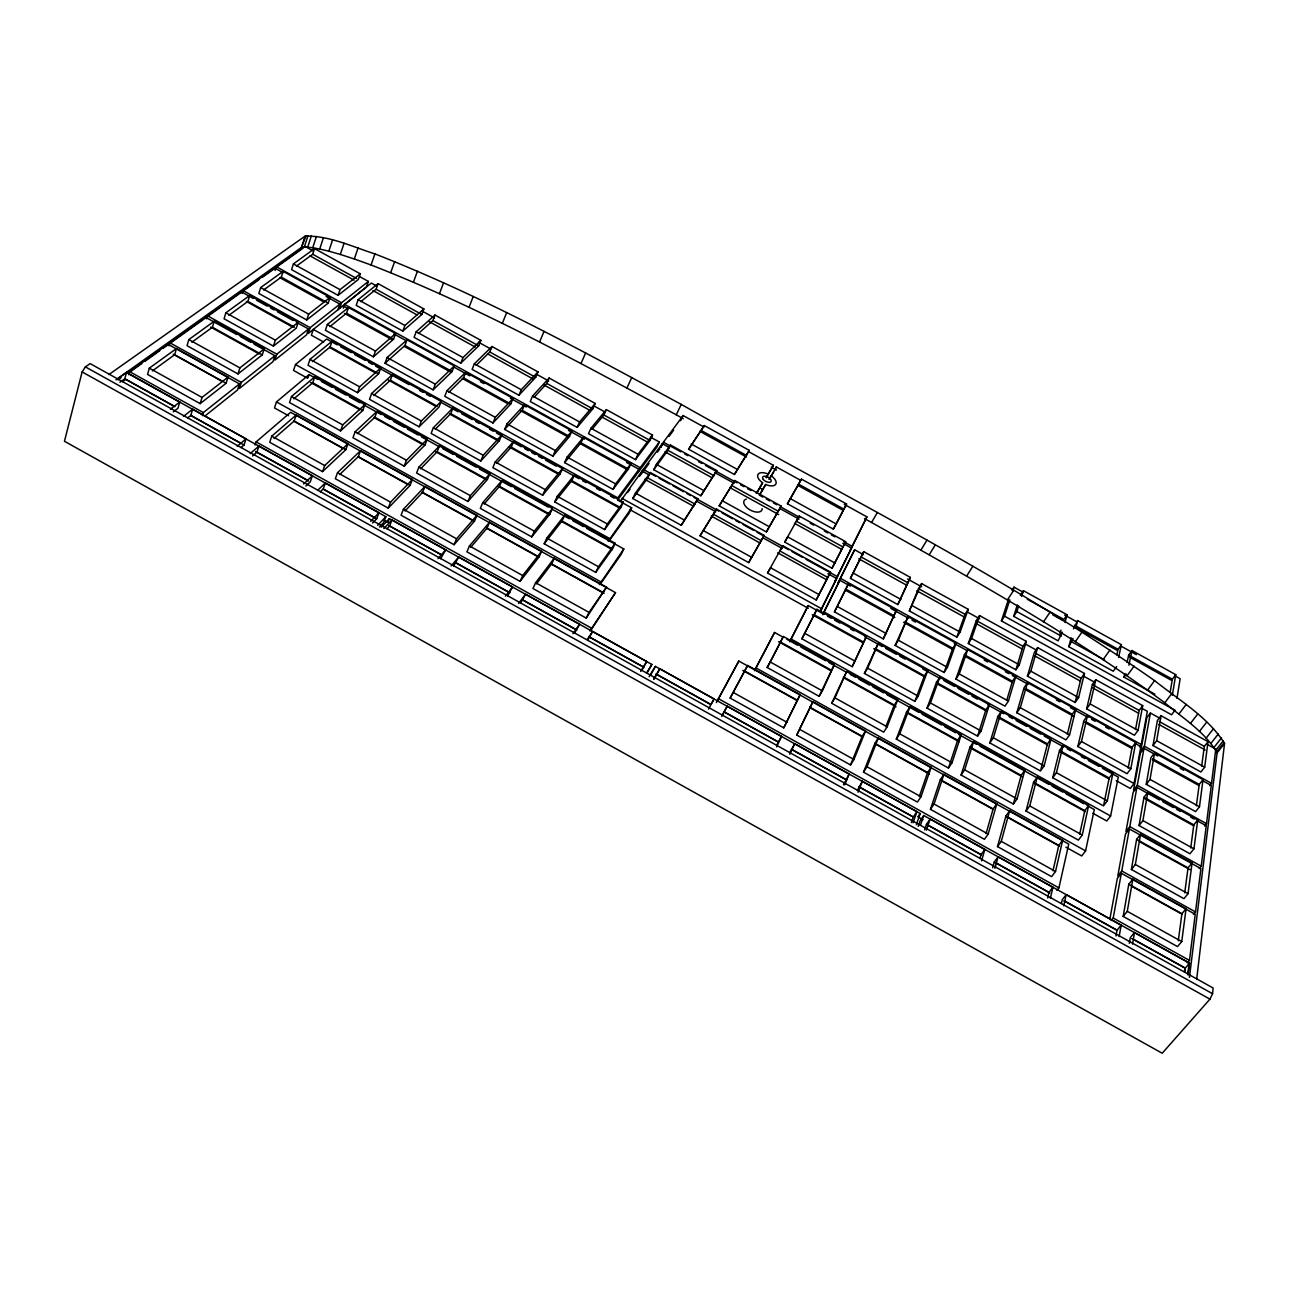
<?xml version="1.0" encoding="UTF-8"?>
<svg xmlns="http://www.w3.org/2000/svg" width="1289" height="1289" viewBox="0 0 1289 1289"><rect width="100%" height="100%" fill="white"/><g stroke="black" fill="none" stroke-linecap="round" stroke-linejoin="round"><path stroke-width="1.5" d="M1212.546 993.706L1213.142 988.019L90.133 363.611L85.38 366.882L82.125 371.941L64.45 441.273L1162.227 1053.242L1209.952 999.136L1212.546 993.706L85.38 366.882M1196.691 979.076L1224.55 743.415C1207.745 716.684 1178.758 700.024 1154.606 680.624C1004.695 575.78 840.138 494.299 681.269 404.408C581.258 350.254 481.023 295.407 374.922 253.901C352.284 246.731 329.275 235.516 305.09 236.129L108.92 374.535M1189.441 977.384L1217.106 752.824C1204.893 731.781 1182.98 718.247 1164.789 702.811C1072.367 634.542 971.6 578.616 871.557 522.48L864.516 518.597M1187.717 974.5L1188.667 966.798M1187.33 962.915L1189.473 960.418L1195.225 914.288L1121.333 873.281L1117.354 878.308L1109.845 919.218M1193.437 914.384L1195.515 911.919L1200.913 868.609L1129.373 828.988L1125.506 833.935L1117.789 875.988L1121.752 870.961L1129.373 828.988M1199.205 868.625L1201.219 866.176L1206.246 825.766L1197.578 820.964M1204.554 826.072L1206.504 823.671L1211.273 785.484L1202.653 780.715M1209.63 785.71L1211.531 783.341L1215.801 749.118L1207.197 744.365M1188.071 974.919L1189.538 963.157L1134.449 932.543L1130.292 937.635L1129.325 943.403M1184.398 971.777L1184.881 967.926L1132.274 938.698M1184.736 972.099L1185.236 968.168L1189.538 963.157M1181.739 941.582L1186.073 908.713L1132.822 879.179L1128.793 884.222L1123.17 916.415L1177.502 946.593L1181.739 941.582L1127.279 911.323L1132.822 879.179M1188.039 893.696L1192.083 862.937L1140.539 834.386L1136.624 839.365L1131.371 869.495L1183.93 898.659L1188.039 893.696L1135.351 864.468L1140.539 834.386M1193.936 848.855L1197.739 819.997L1147.79 792.364L1143.971 797.279L1139.041 825.556L1189.94 853.753L1193.936 848.855L1142.924 820.594L1147.79 792.364M1199.479 806.769L1203.04 779.652L1154.59 752.873L1150.884 757.739L1146.243 784.324L1195.596 811.619L1199.479 806.769L1150.014 779.426L1154.59 752.873M1204.683 767.197L1208.035 741.658L1161.002 715.701L1157.393 720.503L1153.011 745.541L1200.897 771.982L1204.683 767.197L1156.7 740.708L1161.002 715.701M1178.291 940.793L1181.916 913.708L1186.073 908.713M1184.704 892.874L1188.055 867.851L1192.083 862.937M1190.714 847.969L1193.807 824.863L1197.739 819.997M1196.369 805.786L1199.221 784.453L1203.04 779.652M1201.686 766.085L1204.329 746.395L1208.035 741.658M1176.97 698.412L1180.144 678.723L1174.891 675.839M1172.346 695.287L1175.761 674.663L1131.968 650.526L1128.648 655.102L1127.118 662.465M1132.564 944.064L1134.449 932.543M1170.154 692.354L1172.362 679.206L1175.761 674.663M1119.142 936.604L1121.156 925.148L1066.196 894.614L1062.2 899.786L1061.379 903.525M1116 935.991L1117.015 930.255L1121.156 925.148M1111.166 920.588L1113.213 918.042L1121.333 873.281M1136.914 787.402L1133.144 792.3L1125.941 831.582L1129.809 826.636L1136.914 787.402L1159.439 799.857M1144.004 748.313L1140.33 753.147L1133.53 790.254L1137.285 785.355L1144.004 748.313L1157.796 755.934M1150.4 713.026L1146.823 717.796L1140.733 751.068L1144.39 746.234L1150.4 713.026L1160.728 718.73M1116.258 780.683L1130.292 788.465L1134.046 783.567L1140.862 746.573L1135.577 743.656M1139.412 746.911L1141.232 744.494L1147.339 711.335L1142.054 708.418M1130.807 768.792L1135.77 742.48L1087.433 715.766L1083.872 720.696L1077.846 746.492L1127.069 773.722L1130.807 768.792L1081.471 741.513L1087.433 715.766M1138.058 730.412L1142.731 705.631L1095.795 679.722L1092.331 684.588L1086.643 708.869L1134.417 735.262L1138.058 730.412L1090.172 703.971L1095.795 679.722M1128.149 768.067L1132.113 747.362L1135.77 742.48M1135.512 729.526L1139.154 710.432L1142.731 705.631M1092.718 813.182L1106.8 820.98L1110.619 816.001L1118.288 777.09L1102.433 768.325M1107.299 800.872L1112.923 773.062L1063.103 745.509L1059.494 750.52L1052.742 777.766L1103.497 805.883L1107.299 800.872L1056.432 772.707L1063.103 745.509M1103.883 804.014L1109.185 778.024L1112.923 773.062M1128.922 665.205L1131.968 650.526M1154.88 694.191L1124.04 677.176L1124.814 673.503M1065.89 847.179L1081.713 855.96L1085.596 850.901L1094.297 809.556L1087.272 805.657M1082.261 835.03L1088.593 805.593L1037.226 777.138L1033.552 782.246L1026.012 811.055L1078.394 840.106L1082.261 835.03L1029.75 805.915L1037.226 777.138M1063.747 905.813L1066.196 894.614M1079.666 834.225L1084.806 810.636L1088.593 805.593M1118.61 657.471L1121.382 644.693L1077.652 620.589L1073.511 628.823M1116.886 654.78L1118.095 649.285L1121.382 644.693M1056.964 890.457L1058.93 887.879L1068.726 844.102L738.823 661.064L716.346 702.586M1050.374 898.369L1052.92 887.235L998.089 856.766L994.254 862.019L992.659 867.787M1047.667 897.998L1048.956 892.423L1052.92 887.235M1055.53 871.477L1062.668 840.251L1009.641 810.829L1005.919 816.034L997.493 846.583L1051.598 876.649L1055.53 871.477L1001.279 841.346L1009.641 810.829M1052.952 870.784L1058.817 845.391L1062.668 840.251M1069.548 734.923L1075.767 709.321L1027.526 682.671L1024.078 687.665L1016.812 712.736L1065.955 739.902L1069.548 734.923L1020.308 707.693L1027.526 682.671M1078.619 697.575L1084.468 673.47L1037.629 647.61L1034.277 652.54L1027.43 676.161L1075.107 702.489L1078.619 697.575L1030.829 671.182L1037.629 647.61M1067.292 734.408L1072.222 714.267L1075.767 709.321M1075.107 702.489L1081.02 678.336L1084.468 673.47M1044.138 765.892L1051.083 738.855L1001.376 711.351L997.895 716.442L989.823 742.915L1040.481 770.967L1044.138 765.892L993.368 737.775L1001.376 711.351M1040.98 769.034L1047.49 743.882L1051.083 738.855M1116.628 666.606L1113.277 671.247L1068.823 646.724L1073.012 638.458M1075.799 627.743L1077.652 620.589M1068.823 646.724L1071.175 637.765M1017.069 798.874L1024.819 770.258L973.566 741.868L970.037 747.04L961.095 775.043L1013.363 804.046L1017.069 798.874L964.671 769.823L973.566 741.868M1017.327 604.928L1013.718 616.335L1058.092 640.81L1062.362 632.222M1064.988 622.523L1067.099 614.772L1023.45 590.716L1020.356 595.421M119.941 382.237L124.807 378.757L126.515 372.424L179.767 402.023L177.93 408.275L173.274 411.884M128.739 374.745L129.593 371.619L167.941 344.195L239.464 383.896L237.547 389.955L204.629 416.266M1013.363 804.046L1021.162 775.382L1024.819 770.258M1059.542 635.461L1060.992 630.112M994.931 868.287L998.089 856.766M149.331 368.155L147.574 374.422L200.166 403.634L226.107 383.268L228.008 377.145L176.432 348.546L149.331 368.155L202.035 397.431L228.008 377.145M169.004 345.839L169.89 342.777L205.563 317.271L236.789 334.56M988.18 834.064L996.832 803.724L943.919 774.367L940.342 779.636L930.432 809.331L984.425 839.316L988.18 834.064L934.058 804.014L943.919 774.367M981.574 860.859L984.844 849.403L930.126 818.998L926.469 824.348L924.6 829.955M986.053 833.629L993.126 808.928L996.832 803.724M979.946 858.506L981.042 854.671L984.844 849.403M152.36 370.942L174.66 354.717L176.432 348.546M188.839 339.571L187.05 345.694L237.982 373.939L262.295 354.862L264.213 348.868L214.232 321.187L188.839 339.571L239.883 367.881L264.213 348.868M206.691 318.834L207.577 315.837L241.252 291.749L253.321 298.436M191.819 342.23L212.427 327.229L214.232 321.187M1008.401 701.103L1015.861 676.226L967.717 649.624L964.414 654.683L955.906 679.045L1004.953 706.163L1008.401 701.103L959.258 673.938L967.717 649.624M1019.293 664.802L1026.302 641.374L979.559 615.578L976.321 620.557L968.313 643.501L1015.909 669.797L1019.293 664.802L971.6 638.474L979.559 615.578M241.091 447.525L244.024 445.027L246.038 438.84L192.657 409.177L190.788 415.429L187.711 417.845M1006.677 700.41L1012.461 681.237L1015.861 676.226M1015.909 669.797L1022.983 646.305L1026.302 641.374M225.881 312.776L224.06 318.77L273.429 346.113L296.261 328.179L298.194 322.314L249.728 295.503L225.881 312.776L275.347 340.167L298.194 322.314M200.166 403.634L202.035 397.431M202.421 415.686L203.372 412.593L239.464 383.896M242.09 293.457L242.993 290.524L274.525 267.967L283.129 272.72M228.83 315.306L247.907 301.417L249.728 295.503M260.668 287.592L258.831 293.457L306.734 319.962L328.228 303.092L330.161 297.356L283.113 271.351L260.668 287.592L308.667 314.145L330.161 297.356M237.982 373.939L239.883 367.881M981.106 730.992L989.372 704.712L939.762 677.273L936.426 682.429L927.049 708.144L977.594 736.132L981.106 730.992L930.449 702.94L939.762 677.273M275.105 270.529L276.313 266.694L304.8 246.328L313.388 251.065M274.944 355.7L241.333 382.414L239.416 388.472L273.01 361.629L274.944 355.7L254.126 344.163M1013.718 616.335L1016.86 611.582L1018.648 605.894M1021.645 596.42L1023.45 590.716M977.594 736.132L985.908 709.804L989.372 704.712M263.649 289.961L281.276 277.135L283.113 271.351M293.409 263.907L291.572 269.643L338.089 295.342L358.342 279.439L360.276 273.816L314.564 248.6L293.409 263.907L340.022 289.638L360.276 273.816M305.09 236.129L301.465 247.424L115.929 379.836M262.247 277.361L302.947 248.245L301.465 247.424L306.009 235.871M302.367 247.166L304.333 247.053L307.974 235.758M273.429 346.113L275.347 340.167M304.333 247.053L307.684 247.182L311.342 235.903M308.522 328.985L276.829 354.185L274.895 360.114L306.573 334.802L308.522 328.985L296.438 322.298M1004.534 616.174L1175.052 710.223L1171.588 714.799L1001.408 620.911L1004.534 616.174L1009.851 599.852M1012.8 590.781L1013.976 587.156L1022.725 591.973M307.684 247.182L312.728 247.762L316.401 236.499M296.438 266.098L312.711 254.255L314.564 248.6M1001.408 620.911L1008.546 599.095M255.125 444.963L256.124 441.901L290.621 412.287L615.514 592.634L590.716 630.547M312.728 247.762L319.704 249.035L323.394 237.788M252.563 455.968L256.914 452.181L258.96 446.026L312.437 475.738L310.278 481.844L305.88 485.985M948.462 768.051L957.679 740.192L961.175 735.004L910.034 706.662L906.65 711.915L896.306 739.113L948.462 768.051L952.023 762.798L961.175 735.004M317.867 379.465L309.07 374.6L276.474 401.926L274.493 407.936L288.559 415.735M319.704 249.035L328.824 251.178L332.546 239.98M306.734 319.962L308.667 314.145M926.404 830.197L930.126 818.998M337.17 344.84L326.649 339.023L295.503 364.529L293.521 370.426L307.604 378.241M271.77 436.165L269.739 442.288L322.54 471.613L345.823 449.7L347.998 443.722L296.212 415.01L271.77 436.165L324.699 465.555L347.998 443.722M326.117 296.47L339.877 304.075L310.166 327.68L308.232 333.48L366.447 286.98L368.364 281.405L359.776 276.668M291.507 396.513L289.493 402.522L340.586 430.864L362.741 410.514L364.884 404.649L314.742 376.871L291.507 396.513L342.729 424.903L364.884 404.649M328.824 251.178L340.312 254.432L344.066 243.267M310.005 359.357L308.007 365.254L357.504 392.678L378.628 373.762L380.738 367.993L332.143 341.102L310.005 359.357L359.615 386.829L380.738 367.993M920.588 824.831L923.746 815.486L1189.151 962.947M308.071 377.548L309.07 374.6M274.041 438.534L294.166 421.036L296.212 415.01M918.219 826.41L920.12 820.803L923.746 815.486M327.358 324.474L325.376 330.274L373.391 356.827L393.548 339.2L395.626 333.529L348.481 307.475L327.358 324.474L375.47 351.075L395.626 333.529M338.089 295.342L340.022 289.638M340.312 254.432L354.33 258.976L358.133 247.859M916.382 824.702L920.185 813.52L655.376 666.381L649.108 676.709M293.844 398.817L312.728 382.801L314.742 376.871M337.927 309.763L339.877 304.075M339.603 308.425L341.553 302.738L368.364 281.405M913.079 822.785L916.914 811.651L862.325 781.327L857.394 790.383M343.309 308.216L344.614 304.43L371.345 283.064L376.614 285.965M312.421 361.597L330.129 346.918L332.143 341.102M919.299 796.554L927.597 772.562L931.141 767.277L878.341 737.985L874.925 743.334L863.517 772.159L917.397 802.08L920.991 796.747L931.141 767.277M911.355 822.591L913.289 817.017L916.914 811.651M329.903 326.616L346.499 313.195L348.481 307.475M358.165 299.676L356.199 305.348L402.812 331.096L421.825 314.484L423.888 308.925L378.08 283.644L358.165 299.676L404.891 325.473L423.888 308.925M683.267 418.683L676.242 414.8C576.618 360.839 476.801 306.202 371.055 264.986L374.922 253.901M360.791 301.626L376.098 289.252L378.08 283.644M390.696 272.64L394.643 261.619M322.54 471.613L324.699 465.555M340.586 430.864L342.729 424.903M357.504 392.678L359.615 386.829M320.3 491.802L323.201 489.03L325.392 482.94L378.998 512.732L376.678 518.758L372.553 523.044M944.064 672.487L952.813 648.27L956.084 643.195L908.036 616.641L895.13 645.418L944.064 672.487L947.399 667.364L956.084 643.195M956.825 637.153L965.058 614.337L968.265 609.343L921.603 583.595L918.493 588.638L909.325 610.922L956.825 637.153L960.079 632.109L968.265 609.343M373.391 356.827L375.47 351.075M337.525 472.676L335.317 478.718L388.231 508.124L410.095 485.373L412.416 479.476L360.533 450.683L337.525 472.676L390.567 502.146L412.416 479.476M355.136 431.783L352.96 437.728L404.166 466.135L424.983 445.011L427.271 439.211L377.016 411.368L355.136 431.783L406.454 460.254L427.271 439.211M371.619 393.483L369.492 399.316L419.102 426.788L438.953 407.147L441.209 401.443L392.5 374.503L371.619 393.483L421.342 421.02L441.209 401.443M413.447 282.13L417.459 271.173M385.008 363.256L387.119 357.52L407.05 339.829L454.292 365.947L452.101 371.554L433.12 389.858L385.008 363.256L404.939 345.484L407.05 339.829M402.812 331.096L404.891 325.473M339.635 474.578L358.326 456.644L360.533 450.683M357.343 433.636L374.857 417.233L377.016 411.368M373.665 395.497L390.358 380.255L392.5 374.503M416.202 331.724L414.091 337.331L460.801 363.144L478.702 345.871L480.894 340.377L434.989 315.048L416.202 331.724L463.009 357.569L480.894 340.377M918.203 696.157L927.774 670.634L878.276 643.259L864.403 673.438L914.836 701.377L918.203 696.157L867.658 668.169L878.276 643.259M439.485 293.634L443.593 282.742M914.836 701.377L924.455 675.807L927.774 670.634M418.426 333.464L432.895 320.59L434.989 315.048M896.306 739.113L899.754 733.812L910.034 706.662M433.12 389.858L435.328 384.186L454.292 365.947M419.102 426.788L421.342 421.02M404.166 466.135L406.454 460.254M388.231 508.124L390.567 502.146M127.498 373.101L385.878 516.696L383.558 522.657L379.449 526.975M469.019 307.33L473.24 296.502M388.198 521.61L389.359 518.629L651.847 664.431L646.869 673.374M887.122 726.819L897.676 699.814L846.631 671.537L831.679 703.262L883.706 732.136L887.122 726.819L834.95 697.881L846.631 671.537M386.909 528.828L389.632 525.944L391.985 519.95L445.72 549.807L440.661 558.717M885.833 726.722L894.308 705.083L897.676 699.814M446.993 390.631L444.753 396.303L492.962 422.969L510.75 403.956L513.07 398.414L465.732 372.263L446.993 390.631L495.298 417.346L513.07 398.414M433.378 427.674L431.106 433.442L480.813 460.979L499.407 440.596L501.792 434.957L452.987 407.969L433.378 427.674L483.198 455.275L501.792 434.957M418.877 467.15L416.573 473.015L467.891 501.469L487.355 479.572L489.772 473.836L439.436 445.946L418.877 467.15L470.324 495.669L489.772 473.836M460.801 363.144L463.009 357.569M403.409 509.268L401.056 515.229L454.082 544.699L474.497 521.11L476.978 515.294L424.967 486.436L403.409 509.268L456.564 538.802L476.978 515.294M863.517 772.159L866.998 766.762L878.341 737.985M858.055 792.187L862.325 781.327M448.781 392.355L463.508 377.854L465.732 372.263M435.311 429.205L450.715 413.656L452.987 407.969M420.681 468.761L437.116 451.73L439.436 445.946M405.1 510.943L422.615 492.317L424.967 486.436M474.336 363.82L472.112 369.379L518.919 395.24L535.676 377.323L537.996 371.893L491.995 346.515L474.336 363.82L521.239 389.729L537.996 371.893M476.189 365.367L489.788 351.994L491.995 346.515M502.307 323.41L506.641 312.663M844.746 784.808L849.145 773.996L794.685 743.721L789.722 752.76M850.514 764.941L862.196 736.277L865.596 730.911L812.908 701.683L796.763 735.068L850.514 764.941L853.946 759.511L865.596 730.911M843.473 784.856L849.145 773.996M895.13 645.418L898.352 640.246L908.036 616.641M909.325 610.922L921.603 583.595M492.962 422.969L495.298 417.346M480.813 460.979L483.198 455.275M467.891 501.469L470.324 495.669M454.082 544.699L456.564 538.802M539.543 342.068L544.039 331.402M504.627 429.414L506.996 423.807L524.542 404.746L571.978 430.961L569.512 436.439L552.917 456.129L504.627 429.414L522.19 410.289L524.542 404.746M518.919 395.24L521.239 389.729M495.266 461.945L492.849 467.649L542.669 495.234L559.99 474.126L562.503 468.552L513.602 441.499L495.266 461.945L545.199 489.594L562.503 468.552M883.303 638.877L896.435 610.229L848.468 583.74L834.482 611.872L883.303 638.877L896.435 610.229M897.853 604.573L910.34 577.375L863.759 551.676L850.45 578.39L897.853 604.573L910.34 577.375M453.664 565.935L458.723 557.025L512.571 586.962L507.544 595.889M482.779 502.581L480.314 508.365L531.745 536.901L549.855 514.198L552.417 508.543L501.969 480.588L482.779 502.581L534.323 531.165L552.417 508.543M532.583 395.997L530.246 401.507L577.134 427.4L592.779 408.839L595.212 403.473L549.13 378.031L532.583 395.997L579.583 421.954L595.212 403.473M496.781 463.25L511.201 447.122L513.602 441.499M469.438 545.956L466.924 551.837L520.079 581.371L539.044 556.945L541.67 551.193L489.562 522.271L469.438 545.956L522.722 575.538L541.67 551.193M484.148 503.951L499.52 486.307L501.969 480.588M534.065 397.334L546.794 383.461L549.13 378.031M470.694 547.374L487.065 528.087L489.562 522.271M581.001 363.514L585.657 352.928M852.206 666.687L866.321 636.637L816.92 609.31L801.887 638.812L852.206 666.687L866.321 636.637M552.917 456.129L555.398 450.586L571.978 430.961M542.669 495.234L545.199 489.594M577.134 427.4L579.583 421.954M564.614 462.606L567.112 457.063L583.45 437.309L630.982 463.573L628.404 468.987L613.016 489.369L564.614 462.606L580.985 442.772L583.45 437.309M531.745 536.901L534.323 531.165M554.721 501.92L557.283 496.281L574.33 475.093L623.344 502.211L620.686 507.705L604.638 529.57L554.721 501.92L571.8 480.652L574.33 475.093M520.079 581.371L522.722 575.538M590.958 428.238L588.493 433.668L635.477 459.625L649.978 440.419L652.524 435.102L606.362 409.628L590.958 428.238L638.039 454.244L652.524 435.102M822.35 690.888L834.305 664.705L783.358 636.492L767.181 667.493L819.095 696.286L822.35 690.888L770.306 662.03L783.358 636.492M544.2 543.797L546.81 538.077L564.63 515.31L615.191 543.33L612.484 548.921L595.727 572.397L544.2 543.797L562.036 520.965L564.63 515.31M592.038 429.366L603.913 414.994L606.362 409.628M819.095 696.286L834.305 664.705M520.579 603.139L525.606 594.197L579.583 624.198L574.572 633.157M796.763 735.068L812.908 701.683M789.835 754.274L794.685 743.721M535.628 582.709L532.953 588.509L586.221 618.108L606.523 587.172L554.286 558.185L535.628 582.709L589.025 612.372L606.523 587.172M626.953 387.941L631.787 377.451M536.45 583.901L551.628 563.921L554.286 558.185M776.574 746.895L781.521 736.422L727.189 706.227L722.211 715.234M613.016 489.369L615.61 483.891L630.982 463.573M783.776 727.866L800.179 694.626L747.62 665.446L730.154 698.074L783.776 727.866L800.179 694.626M776.574 745.445L781.521 736.422M635.477 459.625L638.039 454.244M604.638 529.57L607.312 523.995L623.344 502.211M834.482 611.872L848.468 583.74M850.45 578.39L863.759 551.676M620.605 501.034L642.083 471.033L649.092 474.9M626.647 462.509L638.99 469.309L636.412 474.69L617.512 500.148M659.323 441.998L640.198 467.714L637.62 473.079L656.778 447.283L659.323 441.998L650.542 437.148M608.199 541.235L631.674 507.866L617.64 500.1M639.505 476.398L642.083 471.033M640.697 474.787L643.275 469.422L662.337 443.658L669.345 447.525M595.727 572.397L598.467 566.725L615.191 543.33M632.786 498.505L635.429 493.043L650.381 472.564L697.961 498.843L681.237 525.3L632.786 498.505L647.771 477.961L650.381 472.564M660.629 447.17L662.337 443.658M676.242 414.8L681.269 404.408M631.674 507.866L629.032 513.312L609.198 540.784M660.854 447.476L663.416 442.208L683.138 415.557L703.971 427.03M653.765 469.728L656.375 464.362L670.506 445.027L716.765 470.549L700.845 495.749L653.765 469.728L667.911 450.328L670.506 445.027M599.353 584.626L623.812 548.937L586.882 528.49M823.864 612.049L839.832 580.276L850.386 586.108M822.801 614.756L839.832 580.276M854.639 549.791L837.689 583.627L854.639 549.791L863.453 554.657M680.608 420.73L683.138 415.557M586.221 618.108L589.025 612.372M623.812 548.937L621.089 554.479L600.287 584.143M820.561 610.551L851.61 548.131L842.845 543.281M834.595 581.919L866.917 516.873L844.279 504.386M850.321 549.839L866.917 516.873M820.336 611.502L836.706 578.568L827.941 573.718M589.927 630.917L615.514 592.634M587.639 640.424L592.65 631.465L646.74 661.515L641.745 670.489M801.887 638.812L816.92 609.31M688.616 449.233L704.293 425.563L749.28 450.36L734.392 474.497L688.616 449.233L704.293 425.563M816.211 599.965L830.519 572.09L782.729 545.682L767.551 573.041L816.211 599.965L830.519 572.09M832.049 568.223L845.681 541.686L799.212 516.051L784.743 542.089L832.049 568.223L845.681 541.686M789.77 641.825L808.219 605.54L824.074 614.321M790.012 640.939L808.219 605.54M681.237 525.3L697.961 498.843M700.845 495.749L716.765 470.549M836.255 523.995L846.567 503.999L801.436 479.105L787.434 503.757L833.355 529.102L836.255 523.995L790.238 498.601M700.088 535.741L716.491 509.091L764.168 535.434L748.651 562.584L700.088 535.741L716.491 509.091M833.355 529.102L846.567 503.999M734.392 474.497L749.28 450.36M719.181 505.868L734.778 480.491L781.15 506.078L766.375 531.938L719.181 505.868L734.778 480.491M754.855 669.893L774.592 632.464L783.39 637.33M754.548 670.731L774.592 632.464M655.376 666.381L650.397 675.339M721.792 716.442L727.189 706.227M653.861 679.432L659.839 668.798L714.058 698.928L708.547 709.079M730.154 698.074L747.62 665.446M757.207 492.543L762.46 482.698A10.167 5.237 28 0 1 757.835 474.658A10.167 5.237 28 0 1 766.633 473.466L768.083 474.078L773.416 465.329L749.118 451.923M766.262 477.494L768.083 474.078M773.416 465.329L766.246 477.736M760.204 494.186L765.714 484.471L767.164 485.099A10.167 5.237 28 0 0 775.946 483.891A10.167 5.237 28 0 0 771.305 475.85L776.349 466.94L800.743 480.378M769.227 479.105L771.048 475.689M774.544 470.324L776.349 466.94M716.974 701.522L738.823 661.064M748.651 562.584L764.168 535.434M766.375 531.938L781.15 506.078M787.434 503.757L801.436 479.105M767.551 573.041L770.484 567.724L819.256 594.696M782.729 545.682L779.829 550.935L827.522 577.295M784.743 542.089L787.627 536.869L835.03 563.051M799.212 516.051L796.344 521.207L842.716 546.81M714.058 698.928L710.916 704.535L656.842 674.469M767.181 667.493L770.306 662.03M871.557 522.48L877.39 512.49M653.894 678.691L659.839 668.798M765.714 484.471L759.269 495.105L762.782 497.038M769.211 479.347L773.642 472.032M646.595 673.019L651.847 664.431M920.958 550.032L926.984 540.139M831.679 703.262L834.95 697.881M756.256 493.429L762.717 482.859M929.24 554.753L935.298 544.876M640.681 671.36L646.74 661.515M864.403 673.438L867.658 668.169M966.621 576.102L972.824 566.306M968.313 643.501L971.6 638.474M927.049 708.144L930.449 702.94M1011.946 590.265L1013.976 587.156M1007.37 599.997L1013.75 590.265M955.906 679.045L959.258 673.938M1043.51 621.814L1050.052 612.162M587.236 639.441L592.65 631.465M918.38 816.179L920.185 813.52M930.432 809.331L934.058 804.014M1067.099 614.772L1063.908 619.429L1027.317 599.256M1027.43 676.161L1030.829 671.182M961.095 775.043L964.671 769.823M989.823 742.915L993.368 737.775M1016.812 712.736L1020.308 707.693M572.977 633.705L579.583 624.198M1075.332 641.664L1082.019 632.045M1103.11 659.597L1109.926 650.043M1086.643 708.869L1090.172 703.971M997.493 846.583L1001.279 841.346M1026.012 811.055L1029.75 805.915M1124.04 677.176L1126.28 674.099M1052.742 777.766L1056.432 772.707M1127.102 675.726L1134.03 666.204M1077.846 746.492L1081.471 741.513M627.614 492.495L629.999 489.272M641.89 473.176L649.044 463.476M657.39 452.165L659.775 448.943M668.991 436.455L673.631 430.172M1147.581 690.098L1154.606 680.624M638.99 469.309L617.753 497.86L313.308 329.42L311.374 335.221L323.652 342.02M1164.789 702.811L1171.91 693.353M1153.011 745.541L1156.7 740.708M1179 713.913L1186.186 704.471M518.549 603.461L525.606 594.197M1190.44 723.467L1197.69 714.042M1146.243 784.324L1150.014 779.426M1199.382 731.524L1206.697 722.114M505.417 596.146L512.571 586.962M1206.101 738.162L1213.448 728.752M1139.041 825.556L1142.924 820.594M1210.887 743.415L1218.266 734.005M1214.029 747.378L1221.44 737.969M1215.881 750.166L1223.309 740.756M1216.784 751.874L1224.228 742.464M1217.106 752.824L1224.55 743.415M1131.371 869.495L1135.351 864.468M1123.17 916.415L1127.279 911.323M451.118 565.968L458.723 557.025M438.002 558.669L445.72 549.807M383.832 528.554L391.985 519.95M381.19 527.249L389.359 518.629M377.677 525.284L385.878 516.696M370.749 521.288L378.998 512.732M318.157 489.852L325.392 482.94M303.64 483.987L312.437 475.738M250.227 453.567L258.96 446.026M237.208 446.316L246.038 438.84M183.441 416.428L192.657 409.177M170.438 409.209L179.767 402.023M122.632 381.673L125.79 379.385L174.885 406.68M141.822 363.53L130.431 371.683L128.691 370.716M145.077 361.21L159.723 350.721M162.978 348.401L258.992 279.681M116.783 379.369L126.515 372.424M117.992 379.917L121.15 377.645M354.33 258.976L371.055 264.986M762.975 489.611L759.994 487.999M1064.698 615.111L1076.943 621.862M1120.673 645.95L1136.415 654.635M1074.446 625.229L1118.095 649.285M1128.648 655.102L1172.362 679.206M1052.807 614.917L1063.28 620.702M1075.509 627.437L1117.402 650.526M1129.631 657.261L1171.524 680.35M771.257 467.182L776.542 470.098M701.699 430.752L746.621 455.516M798.648 484.197L843.699 509.042M699.669 431.235L746.46 457.031M797.972 485.437L843.167 510.363M1016.86 611.582L1061.314 636.105M1072.077 642.035L1104.625 659.984M691.226 443.98L737.082 469.277M663.416 442.208L680.93 451.875M684.443 453.809L687.939 455.742M698.445 461.543L701.957 463.476M705.454 465.41L736.986 482.811M740.498 484.745L743.995 486.678M747.491 488.595L751.004 490.529M766.294 498.972L769.807 500.922M773.336 502.855L776.848 504.805M780.361 506.738L799.696 517.405M810.233 523.221L813.746 525.171M824.299 530.987L827.812 532.921M831.324 534.871L834.837 536.804M843.618 541.654L852.416 546.504M422.276 311.165L434.554 317.948M478.461 342.181L490.755 348.965M536.401 374.164L548.695 380.948M594.358 406.148L604.895 411.948M714.912 472.676L734.198 483.311M779.764 508.462L799.035 519.113M907.537 578.987L921.651 586.769M967.491 612.082L979.833 618.881M1025.673 644.194L1036.259 650.027M1083.872 676.306L1094.442 682.139M312.711 254.255L356.586 278.472M376.098 289.252L421.825 314.484M432.895 320.59L478.702 345.871M489.788 351.994L535.676 377.323M546.794 383.461L592.779 408.839M603.913 414.994L649.978 440.419M667.911 450.328L714.09 475.802M732.071 485.727L778.33 511.266M860.778 556.767L907.247 582.419M918.493 588.638L965.058 614.337M976.321 620.557L1022.983 646.305M1036.002 653.491L1081.02 678.336M1092.331 684.588L1139.154 710.432M1159.133 721.453L1204.329 746.395M310.021 255.867L354.104 280.164M372.94 290.557L417.008 314.903M429.35 321.702L475.19 347.015M487.532 353.831L533.372 379.143M543.942 384.976L589.782 410.289M602.124 417.104L647.964 442.417M665.027 451.827L712.253 477.897M729.735 487.548L778.701 514.585M794.443 523.286L841.669 549.34M858.716 558.765L906.231 584.98M916.785 590.813L964.301 617.044M976.611 623.844L1022.37 649.092M1034.68 655.892L1080.424 681.14M1092.75 687.939L1138.493 713.204M1158.843 724.434L1205.215 750.037M656.375 464.362L703.552 490.432M721.937 500.583L769.227 526.702M853.479 573.234L900.979 599.466M912.483 605.814L960.079 632.109M276.313 266.694L341.553 302.738M344.614 304.43L640.198 467.714M643.275 469.422L655.537 476.189M659.033 478.122L669.539 483.923M673.035 485.856L683.541 491.657M687.037 493.59L690.55 495.524M694.046 497.457L718.553 511.008M722.049 512.941L732.555 518.742M736.051 520.675L739.564 522.609M743.06 524.542L753.566 530.343M757.062 532.276L788.578 549.678M792.074 551.611L802.58 557.412M806.076 559.345L837.592 576.763M840.702 578.471L1141.232 744.494M1144.39 746.234L1211.531 783.341M342.938 305.767L348.223 308.683M394.031 333.996L406.373 340.812M453.954 367.091L469.808 375.856M480.394 381.689L483.907 383.639M510.347 398.253L526.202 407.002M568.497 430.381L584.352 439.13M696.447 501.067L715.733 511.717M763.072 537.884L782.359 548.534M890.876 608.472L908.487 618.204M912 620.138L915.528 622.088M954.247 643.485L966.573 650.301M984.184 660.016L987.696 661.966M1005.307 671.698L1008.82 673.631M1012.348 675.581L1028.187 684.33M1056.352 699.895L1059.88 701.844M1070.434 707.677L1088.045 717.393M1091.557 719.343L1095.086 721.292M1105.656 727.125L1109.168 729.075M1180.225 768.325L1183.673 770.226M647.771 477.961L695.238 504.192M713.735 514.408L761.316 540.703M281.276 277.135L328.228 303.092M346.499 313.195L393.548 339.2M404.939 345.484L452.101 371.554M463.508 377.854L510.75 403.956M522.19 410.289L569.512 436.439M580.985 442.772L628.404 468.987M845.423 588.928L893.277 615.369M904.862 621.765L952.813 648.27M964.414 654.683L1012.461 681.237M1025.802 688.6L1072.222 714.267M1085.596 721.647L1132.113 747.362M1152.608 758.689L1199.221 784.453M279.761 277.618L323.829 301.964M344.501 313.388L391.969 339.619M404.279 346.435L450.006 371.699M462.316 378.499L508.043 403.763M520.337 410.563L567.821 436.794M580.131 443.593L627.614 469.841M644.742 479.299L693.74 506.368M711.238 516.051L760.22 543.12M777.718 552.788L826.7 579.857M845.6 590.281L894.792 617.463M903.573 622.313L952.748 649.495M965.042 656.294L1012.477 682.493M1024.771 689.293L1073.963 716.475M1084.5 722.291L1131.935 748.506M1152.382 759.801L1198.851 785.484M635.429 493.043L683.976 519.902M702.876 530.343L751.535 557.251M387.119 357.52L435.328 384.186M506.996 423.807L555.398 450.586M567.112 457.063L615.61 483.891M837.56 606.62L886.51 633.689M898.352 640.246L947.399 667.364M621.91 498.295L821.85 608.891M824.348 612.146L1134.046 783.567M1137.285 785.355L1206.504 823.671M242.993 290.524L310.166 327.68M256.769 300.353L267.129 306.073M270.577 307.99L274.025 309.892M277.473 311.809L292.99 320.397M340.667 346.789L351.188 352.606M354.701 354.539L365.222 360.372M368.718 362.306L372.231 364.255M375.727 366.189L409.048 384.621M419.553 390.454L423.066 392.388M426.562 394.337L430.075 396.271M440.596 402.087L458.127 411.803M461.623 413.737L472.145 419.553M475.657 421.503L479.154 423.437M489.675 429.269L493.188 431.203M496.684 433.136L521.239 446.735M524.736 448.669L528.248 450.602M531.745 452.552L535.257 454.485M538.77 456.435L542.266 458.368M545.779 460.318L556.284 466.135M561.553 469.051L579.083 478.751M582.58 480.684L586.092 482.634M596.614 488.45L600.11 490.4M610.632 496.217L614.144 498.15M827.602 616.271L831.131 618.221M834.644 620.17L839.929 623.086M850.498 628.935L854.027 630.885M864.597 636.734L882.224 646.482M885.736 648.431L896.306 654.28M899.835 656.23L905.12 659.146M922.731 668.894L940.358 678.642M943.87 680.592L954.44 686.441M957.969 688.39L968.538 694.239M972.067 696.189L977.352 699.121M987.922 704.954L1003.777 713.735M1009.061 716.652L1012.59 718.601M1016.103 720.551L1026.672 726.4M1030.201 728.349L1040.771 734.198M1044.299 736.148L1063.667 746.879M1067.195 748.828L1070.724 750.778M1081.294 756.627L1084.806 758.577M1088.335 760.526L1098.905 766.375M1162.92 801.774L1173.312 807.542M1176.776 809.46L1180.241 811.377M1190.649 817.129L1194.113 819.047M629.789 509.574L808.3 608.311M247.907 301.417L294.537 327.229M330.129 346.918L378.628 373.762M390.358 380.255L437.229 406.18M450.715 413.656L497.667 439.63M511.201 447.122L559.99 474.126M571.8 480.652L620.686 507.705M813.858 614.595L863.147 641.874M875.07 648.48L924.455 675.807M936.426 682.429L985.908 709.804M997.895 716.442L1047.49 743.882M1059.494 750.52L1109.185 778.024M1143.971 797.279L1193.807 824.863M812.231 614.692L863.195 642.905M873.749 648.738L924.729 676.951M937.022 683.766L986.246 710.996M998.556 717.812L1047.764 745.042M1060.074 751.858L1109.297 779.088M1145.26 798.987L1193.695 825.798M246.344 301.449L292.812 327.18M329.952 347.74L375.695 373.053M388.005 379.868L435.505 406.18M449.571 413.962L498.843 441.241M509.397 447.09L558.653 474.352M570.963 481.168L620.235 508.446M557.283 496.281L607.312 523.995M804.997 633.463L855.445 661.402M207.577 315.837L276.829 354.185M295.503 364.529L609.536 538.464M791.317 639.151L1110.619 816.001M1129.809 826.636L1201.219 866.176M240.253 336.477L250.662 342.246M321.38 381.415L331.934 387.264M335.446 389.214L346 395.062M349.512 396.996L360.066 402.845M363.579 404.794L381.157 414.542M384.67 416.476L389.955 419.408M393.467 421.358L404.021 427.191M407.533 429.14L418.087 434.989M421.6 436.939L439.178 446.671M442.707 448.62L453.245 454.469M456.773 456.419L476.108 467.134M479.621 469.083L511.282 486.614M514.794 488.563L548.196 507.06M551.708 509.01L569.303 518.742M572.815 520.692L583.369 526.54M786.902 639.28L797.44 645.112M800.952 647.062L825.54 660.677M829.053 662.627L846.615 672.359M850.128 674.308L855.397 677.224M858.909 679.174L869.447 685.007M872.975 686.956L883.513 692.789M887.025 694.739L918.638 712.253M922.151 714.203L941.469 724.901M944.982 726.851L955.52 732.684M959.032 734.633L976.611 744.365M980.123 746.299L1048.618 784.244M1052.13 786.193L1062.684 792.042M1066.196 793.976L1083.759 803.708M212.427 327.229L262.295 354.862M312.728 382.801L362.741 410.514M374.857 417.233L424.983 445.011M437.116 451.73L485.615 478.606M499.52 486.307L549.855 514.198M562.036 520.965L612.484 548.921M780.28 641.89L831.083 670.054M843.393 676.87L894.308 705.083M906.65 711.915L957.679 740.192M970.037 747.04L1021.162 775.382M1033.552 782.246L1084.806 810.636M1136.624 839.365L1188.055 867.851M210.719 327.116L259.17 353.959M310.568 382.446L359.695 409.66M373.729 417.427L422.856 444.641M435.134 451.456L486.001 479.637M498.295 486.436L549.162 514.633M561.44 521.433L612.323 549.63M778.556 641.713L831.131 670.844M843.409 677.643L895.984 706.775M906.489 712.591L959.064 741.723M971.342 748.522L1022.161 776.687M1034.423 783.486L1085.257 811.635M1139.428 841.653L1189.924 869.624M546.81 538.077L598.467 566.725M899.754 733.812L952.023 762.798M169.89 342.777L241.333 382.414M276.474 401.926L600.722 581.806M756.095 668.008L1085.596 850.901M1121.752 870.961L1195.515 911.919M174.66 354.717L226.107 383.268M294.166 421.036L345.823 449.7M358.326 456.644L410.095 485.373M422.615 492.317L474.497 521.11M487.065 528.087L539.044 556.945M551.628 563.921L603.735 592.843M744.51 670.957L796.956 700.056M809.637 707.113L862.196 736.277M874.925 743.334L927.597 772.562M940.342 779.636L993.126 808.928M1005.919 816.034L1058.817 845.391M1128.793 884.222L1181.916 913.708M173.145 354.185L221.885 381.254M293.844 421.197L342.906 448.443M358.68 457.192L407.727 484.438M421.745 492.221L474.32 521.401M486.581 528.216L537.384 556.429M551.402 564.211L603.961 593.391M742.802 670.441L797.359 700.717M809.685 707.564L862.486 736.857M874.796 743.705L929.369 773.98M941.679 780.812L992.723 809.138M1006.806 816.952L1059.606 846.261M1131.404 886.107L1182.303 914.352M733.312 692.499L787.063 722.356M800.082 729.59L853.946 759.511M866.998 766.762L920.991 796.747M129.593 371.619L203.372 412.593M256.124 441.901L591.329 628.049M718.537 698.735L1058.93 887.879M1113.213 918.042L1189.473 960.418M384.364 520.369L387.876 522.319M388.795 525.574L441.515 554.866L389.632 525.944M455.565 562.665L508.285 591.957M522.351 599.772L576.827 630.047L522.931 600.046M589.137 636.879L643.614 667.138M655.892 673.97L710.126 704.116M724.128 711.882L778.363 742.029M792.364 749.811L846.599 779.942M913.079 816.888L858.845 786.741L913.289 817.017M927.129 824.702L981.493 854.897M995.511 862.695L1049.874 892.906M1116.5 929.933L1063.892 900.705L1117.015 930.255M917.752 816.759L923.021 819.691M124.807 378.757L174.498 406.373M244.024 445.027L190.788 415.429L239.77 442.739M256.914 452.181L308.554 480.894M323.201 489.03L376.678 518.758M456.209 562.955L509.928 592.811M589.814 637.217L643.775 667.219M724.015 711.818L778.218 741.948M791.349 749.231L845.681 779.442M926.469 824.348L981.042 854.671M994.254 862.019L1048.956 892.423M1132 938.585L1185.236 968.168M255.544 451.504L308.152 480.749M323.942 489.53L374.793 517.791M82.125 371.941L1209.952 999.136M762.186 508.607A10.07 5.317 28 0 1 749.602 509.687A10.07 5.317 28 0 1 746.315 499.085M763.346 479.508A4.753 2.449 28 0 0 770.838 481.812A4.753 2.449 28 0 0 766.504 476.463A4.753 2.449 28 0 0 763.346 479.508"/></g></svg>
